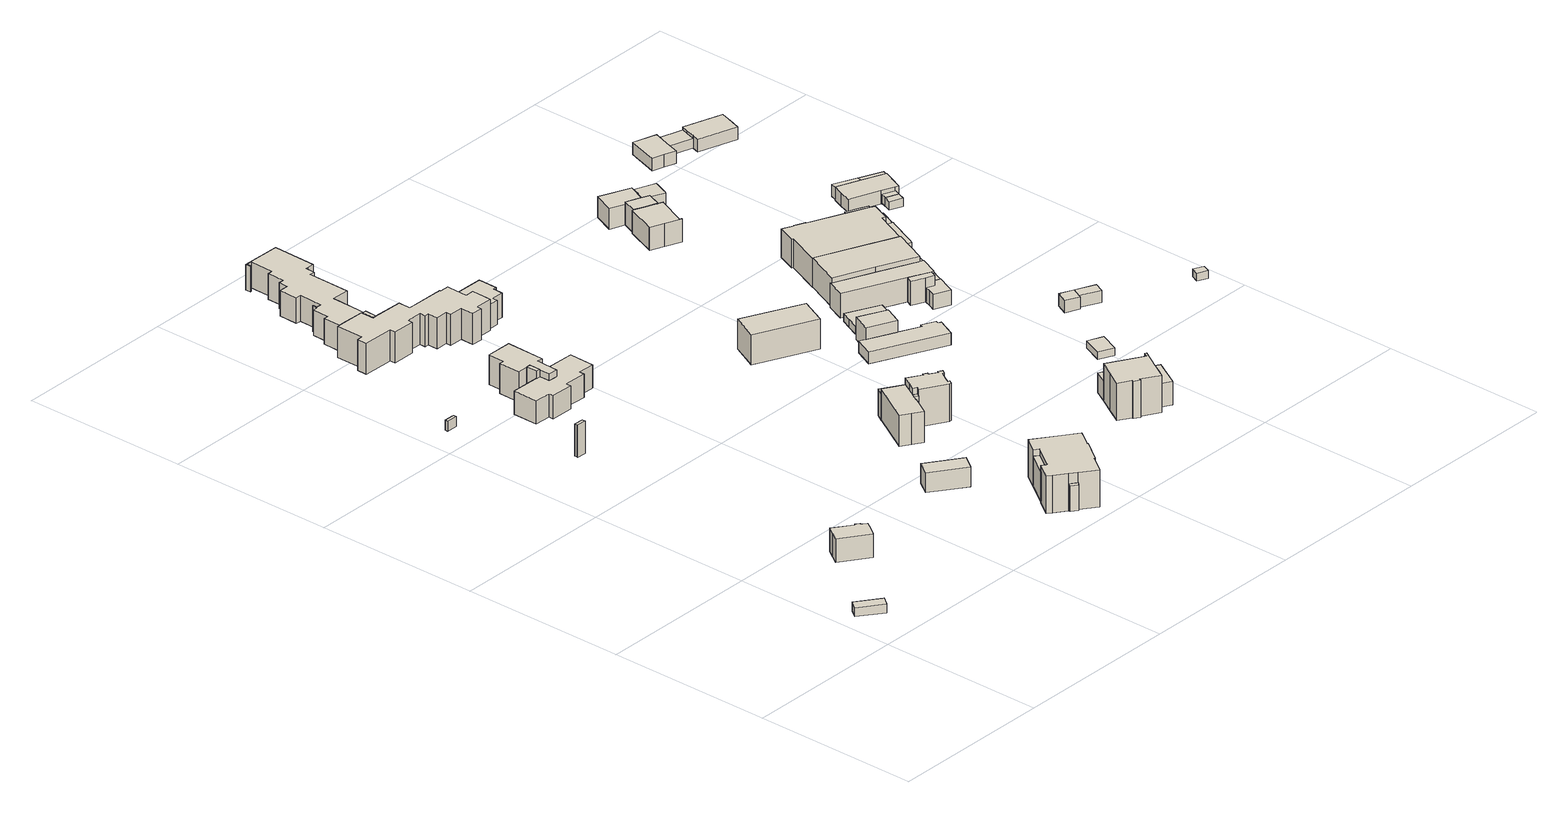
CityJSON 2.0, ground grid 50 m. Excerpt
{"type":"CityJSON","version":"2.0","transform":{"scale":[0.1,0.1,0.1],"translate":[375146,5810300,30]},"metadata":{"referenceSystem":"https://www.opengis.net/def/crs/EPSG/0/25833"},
"CityObjects":{
"building1":{"type":"Building","attributes":{"Gemeindeschluessel":"11000006","BezugspunktDach":"2200","function":"31001_3210","measuredHeight":2.71,"storeysAboveGround":1},"address":[{"country":"Germany","locality":"Berlin","thoroughfareNumber":"38A (1)","thoroughfareName":"Am Großen Wannsee"}],"geometry":[{"type":"Solid","lod":"1","boundaries":[[[[0,1,2,3]],[[4,5,6,7]],[[4,7,3,2]],[[5,4,2,1]],[[6,5,1,0]],[[7,6,0,3]]]]}]},
"building2":{"type":"Building","attributes":{"Gemeindeschluessel":"11000006","BezugspunktDach":"2200","function":"31001_3210","measuredHeight":8.67,"storeysAboveGround":1},"address":[{"country":"Germany","locality":"Berlin","thoroughfareNumber":"40 (1)","thoroughfareName":"Am Großen Wannsee"}],"geometry":[{"type":"Solid","lod":"1","boundaries":[[[[8,9,10,11,12,13,14,15,16,17]],[[18,19,20,21,22,23,24,25,26,27]],[[18,27,17,16]],[[19,18,16,15]],[[20,19,15,14]],[[21,20,14,13]],[[22,21,13,12]],[[23,22,12,11]],[[24,23,11,10]],[[25,24,10,9]],[[26,25,9,8]],[[27,26,8,17]]]]}]},
"building3":{"type":"Building","attributes":{"Gemeindeschluessel":"11000006","BezugspunktDach":"2200","function":"51009_1610","measuredHeight":3,"storeysAboveGround":0},"address":[{"country":"Germany","locality":"Berlin"}],"geometry":[{"type":"Solid","lod":"1","boundaries":[[[[28,29,30,31,32]],[[33,34,35,36,37]],[[33,37,32,31]],[[34,33,31,30]],[[35,34,30,29]],[[36,35,29,28]],[[37,36,28,32]]]]}]},
"building4":{"type":"Building","attributes":{"Gemeindeschluessel":"11000006","BezugspunktDach":"2200","function":"51009_1610","measuredHeight":9.66,"storeysAboveGround":0},"address":[{"country":"Germany","locality":"Berlin"}],"geometry":[{"type":"Solid","lod":"1","boundaries":[[[[38,39,40,41,42]],[[43,44,45,46,47]],[[43,47,42,41]],[[44,43,41,40]],[[45,44,40,39]],[[46,45,39,38]],[[47,46,38,42]]]]}]},
"building5":{"type":"Building","attributes":{"Gemeindeschluessel":"11000006","BezugspunktDach":"2200","function":"51009_1610","measuredHeight":8.74,"storeysAboveGround":0},"address":[{"country":"Germany","locality":"Berlin"}],"geometry":[{"type":"Solid","lod":"1","boundaries":[[[[48,49,50,51]],[[52,53,54,55]],[[52,55,51,50]],[[53,52,50,49]],[[54,53,49,48]],[[55,54,48,51]]]]}]},
"building6":{"type":"Building","attributes":{"Gemeindeschluessel":"11000006","BezugspunktDach":"2200","function":"31001_1010","measuredHeight":7.05,"storeysAboveGround":1},"address":[{"country":"Germany","locality":"Berlin","thoroughfareNumber":"42","thoroughfareName":"Am Großen Wannsee"}],"geometry":[{"type":"Solid","lod":"1","boundaries":[[[[56,57,58,59]],[[60,61,62,63]],[[60,63,59,58]],[[61,60,58,57]],[[62,61,57,56]],[[63,62,56,59]]]]}]},
"building7":{"type":"Building","attributes":{"Gemeindeschluessel":"11000006","function":"31001_1010"},"address":[{"country":"Germany","locality":"Berlin","thoroughfareNumber":"43","thoroughfareName":"Am Großen Wannsee"}],"children":["building7-1","building7-2"]},
"building7-1":{"type":"BuildingPart","attributes":{"BezugspunktDach":"2200","measuredHeight":8.94,"storeysAboveGround":3},"parents":["building7"],"geometry":[{"type":"MultiSurface","lod":"1","boundaries":[[[64,65,66,67,68,69,70,71,72,73,74,75,76]],[[77,78,79,80,81,82,83,84,85,86,87,88,89]],[[77,89,76,75]],[[78,77,75,74]],[[79,78,74,73]],[[80,79,73,72]],[[81,80,72,71]],[[82,81,71,70]],[[83,82,70,69]],[[90,91,69,68]],[[84,83,92,93,90]],[[94,90,68,67]],[[85,84,93,95]],[[96,94,95,97,86,85,67,66]],[[87,86,66,65]],[[88,87,65,64]],[[89,88,64,76]],[[91,90,93,92]],[[95,93,90,94]],[[97,95,94,96]]]}]},
"building7-2":{"type":"BuildingPart","attributes":{"BezugspunktDach":"2200","measuredHeight":7.05,"storeysAboveGround":3},"parents":["building7"],"geometry":[{"type":"Solid","lod":"1","boundaries":[[[[98,99,100,101,102,103,104,105,91,90,94,96,106,107,108]],[[109,110,97,95,93,92,111,112,113,114,115,116,117,118,119]],[[109,119,108,107]],[[110,109,107,106]],[[97,110,106,96]],[[111,92,91,105]],[[112,111,105,104]],[[113,112,104,103]],[[114,113,103,102]],[[115,114,102,101]],[[116,115,101,100]],[[117,116,100,99]],[[118,117,99,98]],[[119,118,98,108]],[[95,97,96,94]],[[95,94,90,93]],[[92,93,90,91]]]]}]},
"building8":{"type":"Building","attributes":{"Gemeindeschluessel":"11000006","BezugspunktDach":"2200","function":"51009_1610","measuredHeight":7.63,"storeysAboveGround":0},"address":[{"country":"Germany","locality":"Berlin"}],"geometry":[{"type":"Solid","lod":"1","boundaries":[[[[120,121,122,123]],[[124,125,126,127]],[[124,127,123,122]],[[125,124,122,121]],[[126,125,121,120]],[[127,126,120,123]]]]}]},
"building9":{"type":"Building","attributes":{"Gemeindeschluessel":"11000006","BezugspunktDach":"2200","function":"51009_1610","measuredHeight":9,"storeysAboveGround":0},"address":[{"country":"Germany","locality":"Berlin"}],"geometry":[{"type":"Solid","lod":"1","boundaries":[[[[128,129,130,131]],[[132,133,134,135]],[[132,135,131,130]],[[133,132,130,129]],[[134,133,129,128]],[[135,134,128,131]]]]}]},
"building10":{"type":"Building","attributes":{"Gemeindeschluessel":"11000006","BezugspunktDach":"2200","function":"51009_1610","measuredHeight":9.87,"storeysAboveGround":0},"address":[{"country":"Germany","locality":"Berlin"}],"geometry":[{"type":"Solid","lod":"1","boundaries":[[[[136,137,138,139]],[[140,141,142,143]],[[140,143,139,138]],[[141,140,138,137]],[[142,141,137,136]],[[143,142,136,139]]]]}]},
"building11":{"type":"Building","attributes":{"name":"Museum Liebermann-Villa","Gemeindeschluessel":"11000006","BezugspunktDach":"2200","function":"31001_3034","measuredHeight":15.02,"storeysAboveGround":2},"address":[{"country":"Germany","locality":"Berlin","thoroughfareNumber":"3","thoroughfareName":"Colomierstraße"}],"geometry":[{"type":"Solid","lod":"1","boundaries":[[[[144,145,146,147,148,149,150,151,152,153,154,155,156,157,158,159]],[[160,161,162,163,164,165,166,167,168,169,170,171,172,173,174,175]],[[160,175,159,158]],[[161,160,158,157]],[[162,161,157,156]],[[163,162,156,155]],[[164,163,155,154]],[[165,164,154,153]],[[166,165,153,152]],[[167,166,152,151]],[[168,167,151,150]],[[169,168,150,149]],[[170,169,149,148]],[[171,170,148,147]],[[172,171,147,146]],[[173,172,146,145]],[[174,173,145,144]],[[175,174,144,159]]]]}]},
"building12":{"type":"Building","attributes":{"Gemeindeschluessel":"11000006","function":"31001_1010"},"address":[{"country":"Germany","locality":"Berlin","thoroughfareNumber":"45, 45A, 47A","thoroughfareName":"Am Großen Wannsee"}],"children":["building12-1","building12-2","building12-3"]},
"building12-1":{"type":"BuildingPart","attributes":{"BezugspunktDach":"2200","measuredHeight":9.31,"storeysAboveGround":3},"parents":["building12"],"geometry":[{"type":"MultiSurface","lod":"1","boundaries":[[[176,177,178,179,180,181,182,183,184,185,186,187,188,189,190,191,192,193,194,195,196,197,198,199,200,201,202,203,204,205,206,207,208]],[[209,210,211,212,213,214,215,216,217,218,219,220,221,222,223,224,225,226,227,228,229,230,231,232,233,234,235,236,237,238,239,240,241]],[[209,241,208,207]],[[210,209,207,206]],[[211,210,206,205]],[[212,211,205,204]],[[242,243,244,245,213,212,204,203]],[[246,242,245,247,214,213,203,202]],[[215,214,202,201]],[[216,215,201,200]],[[217,216,200,199]],[[218,217,199,198]],[[219,218,198,197]],[[220,219,197,196]],[[221,220,196,195]],[[222,221,195,194]],[[248,249,194,193]],[[250,248,223,193,192]],[[225,251,250,192,191]],[[226,225,191,190]],[[227,226,190,189]],[[228,227,189,188]],[[229,228,188,187]],[[230,229,187,186]],[[231,230,186,185]],[[232,231,185,184]],[[233,232,184,183]],[[234,233,183,182]],[[235,234,182,181]],[[236,235,181,180]],[[237,236,180,179]],[[238,237,179,178]],[[239,238,178,177]],[[240,239,177,176]],[[241,240,176,208]],[[245,244,243,242]],[[247,245,242,246]],[[252,223,222,249,248]],[[224,223,248,250]],[[224,250,251,225]]]}]},
"building12-2":{"type":"BuildingPart","attributes":{"BezugspunktDach":"2200","measuredHeight":7.33,"storeysAboveGround":3},"parents":["building12"],"geometry":[{"type":"MultiSurface","lod":"1","boundaries":[[[250,251,253,254,255,256,257,258,249,248]],[[259,260,261,262,263,264,265,266,267,268]],[[259,268,248,223,222]],[[260,259,249,258]],[[261,260,258,257]],[[262,261,257,256]],[[263,262,256,255]],[[264,263,255,254]],[[265,264,254,253]],[[266,265,253,251]],[[267,266,225,224,250]],[[268,267,224,223]],[[222,223,248,249]],[[251,250,224,225]],[[223,224,250,248]]]}]},
"building12-3":{"type":"BuildingPart","attributes":{"BezugspunktDach":"2200","measuredHeight":7.71,"storeysAboveGround":3},"parents":["building12"],"geometry":[{"type":"Solid","lod":"1","boundaries":[[[[242,246,269,270,271,272,273,274,275,276,277,278,279,280,281,282,283,284,285,286,287,288,289,290,291,292,293,294,295,296,297,298,299,243]],[[300,301,302,303,304,305,306,307,308,309,310,311,312,313,314,315,316,317,318,319,320,321,322,323,324,325,326,327,328,329,330,247,245,244]],[[300,244,243,299]],[[301,300,299,298]],[[302,301,298,297]],[[303,302,297,296]],[[304,303,296,295]],[[305,304,295,294]],[[306,305,294,293]],[[307,306,293,292]],[[308,307,292,291]],[[309,308,291,290]],[[310,309,290,289]],[[311,310,289,288]],[[312,311,288,287]],[[313,312,287,286]],[[314,313,286,285]],[[315,314,285,284]],[[316,315,284,283]],[[317,316,283,282]],[[318,317,282,281]],[[319,318,281,280]],[[320,319,280,279]],[[321,320,279,278]],[[322,321,278,277]],[[323,322,277,276]],[[324,323,276,275]],[[325,324,275,274]],[[326,325,274,273]],[[327,326,273,272]],[[328,327,272,271]],[[329,328,271,270]],[[330,329,270,269]],[[247,330,269,246]],[[245,247,246,242]],[[244,245,242,243]]]]}]},
"building13":{"type":"Building","attributes":{"Gemeindeschluessel":"11000006","BezugspunktDach":"2200","function":"51009_1610","measuredHeight":8.44,"storeysAboveGround":0},"address":[{"country":"Germany","locality":"Berlin"}],"geometry":[{"type":"Solid","lod":"1","boundaries":[[[[331,332,333,334]],[[335,336,337,338]],[[335,338,334,333]],[[336,335,333,332]],[[337,336,332,331]],[[338,337,331,334]]]]}]},
"building14":{"type":"Building","attributes":{"Gemeindeschluessel":"11000006","function":"31001_3210"},"address":[{"country":"Germany","locality":"Berlin","thoroughfareNumber":"1","thoroughfareName":"Colomierstraße"}],"children":["building14-1","building14-2","building14-3"]},
"building14-1":{"type":"BuildingPart","attributes":{"BezugspunktDach":"2200","measuredHeight":10.75,"storeysAboveGround":2},"parents":["building14"],"geometry":[{"type":"MultiSurface","lod":"1","boundaries":[[[339,340,341,342,343,344,345,346,347,348,349]],[[350,351,352,353,354,355,356,357,358,359,360]],[[350,360,349,348]],[[351,350,348,347]],[[361,362,347,346]],[[363,361,352,346,345]],[[353,364,365,364,354]],[[355,354,344,343]],[[356,355,343,342]],[[357,356,342,341]],[[358,357,341,340]],[[359,358,340,339]],[[360,359,339,349]],[[352,351,362,361]],[[353,352,361,363]],[[354,364,365,344]],[[345,365,364,353]]]}]},
"building14-2":{"type":"BuildingPart","attributes":{"BezugspunktDach":"2200","measuredHeight":13.09,"storeysAboveGround":2},"parents":["building14"],"geometry":[{"type":"MultiSurface","lod":"1","boundaries":[[[366,367,368,369,370,371,372,373,374,375,376,377,378,379,380,381,382,383,384,385]],[[364,353,386,387,388,389,390,391,392,393,394,395,396,397,398,399,400,401,402,354]],[[365,344,354,385,384]],[[345,365,364,384,383]],[[403,363,353,383,382]],[[387,386,382,381]],[[388,387,381,380]],[[389,388,380,379]],[[390,389,379,378]],[[391,390,378,377]],[[392,391,377,376]],[[393,392,376,375]],[[394,393,375,374]],[[395,394,374,373]],[[396,395,373,372]],[[397,396,372,371]],[[398,397,371,370]],[[399,398,370,369]],[[400,399,369,368]],[[401,400,368,367]],[[402,401,367,366]],[[354,402,366,385]],[[364,354,344,365]],[[353,364,365,345]],[[404,386,353,363,403]]]}]},
"building14-3":{"type":"BuildingPart","attributes":{"BezugspunktDach":"2200","measuredHeight":10.18,"storeysAboveGround":2},"parents":["building14"],"geometry":[{"type":"MultiSurface","lod":"1","boundaries":[[[403,405,406,362]],[[407,408,409,410]],[[407,410,362,406]],[[408,407,406,405]],[[409,408,405,403]],[[410,409,386,353,352,351,362]],[[362,351,352,361]],[[361,352,353,363]],[[403,363,353,386]]]}]},
"building15":{"type":"Building","attributes":{"Gemeindeschluessel":"11000006","BezugspunktDach":"2200","function":"31001_3210","measuredHeight":11.11,"storeysAboveGround":2},"address":[{"country":"Germany","locality":"Berlin","thoroughfareNumber":"46 (1)","thoroughfareName":"Am Großen Wannsee"}],"geometry":[{"type":"Solid","lod":"1","boundaries":[[[[411,412,413,414]],[[415,416,417,418]],[[415,418,414,413]],[[416,415,413,412]],[[417,416,412,411]],[[418,417,411,414]]]]}]},
"building16":{"type":"Building","attributes":{"Gemeindeschluessel":"11000006","function":"31001_1010"},"address":[{"country":"Germany","locality":"Berlin","thoroughfareNumber":"2","thoroughfareName":"Colomierstraße"}],"children":["building16-1","building16-2","building16-3"]},
"building16-1":{"type":"BuildingPart","attributes":{"BezugspunktDach":"2200","measuredHeight":15.67,"storeysAboveGround":2},"parents":["building16"],"geometry":[{"type":"MultiSurface","lod":"1","boundaries":[[[419,420,421,422,423,424,425,426,427,428,429,430,431,432]],[[433,434,435,436,437,438,439,440,441,442,443,444,445,446]],[[433,446,432,431]],[[434,433,431,430]],[[435,447,448,449,430,429]],[[436,435,429,428]],[[437,436,428,427]],[[438,437,427,426]],[[450,451,426,425]],[[452,450,439,425,424]],[[441,440,424,423]],[[442,441,423,422]],[[443,442,422,421]],[[444,443,421,420]],[[445,444,420,419]],[[446,445,419,432]],[[453,454,448,447,435]],[[454,434,449,448]],[[439,438,451,450]],[[440,439,450,452]]]}]},
"building16-2":{"type":"BuildingPart","attributes":{"BezugspunktDach":"2200","measuredHeight":7.28,"storeysAboveGround":2},"parents":["building16"],"geometry":[{"type":"MultiSurface","lod":"1","boundaries":[[[448,447,455,456,457,449]],[[458,459,460,435,454,434]],[[458,434,449,457]],[[459,458,457,456]],[[460,459,456,455]],[[435,460,455,447]],[[454,435,461,447,448]],[[454,448,449,434]]]}]},
"building16-3":{"type":"BuildingPart","attributes":{"BezugspunktDach":"2200","measuredHeight":7.96,"storeysAboveGround":2},"parents":["building16"],"geometry":[{"type":"MultiSurface","lod":"1","boundaries":[[[462,463,451,452]],[[438,464,465,440]],[[464,438,451,463]],[[465,464,463,462]],[[440,465,462,452]],[[438,439,450,451]],[[452,450,439,440]]]}]},
"building17":{"type":"Building","attributes":{"Gemeindeschluessel":"11000006","function":"31001_3210"},"address":[{"country":"Germany","locality":"Berlin","thoroughfareNumber":"44","thoroughfareName":"Am Großen Wannsee"}],"children":["building17-1","building17-2"]},
"building17-1":{"type":"BuildingPart","attributes":{"BezugspunktDach":"2200","measuredHeight":7.81,"storeysAboveGround":2},"parents":["building17"],"geometry":[{"type":"MultiSurface","lod":"1","boundaries":[[[466,467,468,469]],[[470,471,472,473]],[[470,473,469,468]],[[471,470,468,467]],[[472,471,467,466]],[[473,474,475,466,469]],[[472,476,475,474,473]]]}]},
"building17-2":{"type":"BuildingPart","attributes":{"BezugspunktDach":"2200","measuredHeight":3.58,"storeysAboveGround":2},"parents":["building17"],"geometry":[{"type":"MultiSurface","lod":"1","boundaries":[[[477,478,479,480,481,482,475,474,483,484]],[[485,486,487,488,489,490,491,492,493,494]],[[485,494,484,483]],[[486,485,483,474]],[[487,486,473,472]],[[488,487,475,482]],[[489,488,482,481]],[[490,489,481,480]],[[491,490,480,479]],[[492,491,479,478]],[[493,492,478,477]],[[494,493,477,484]],[[472,473,474,475]]]}]},
"building18":{"type":"Building","attributes":{"Gemeindeschluessel":"11000006","BezugspunktDach":"2200","function":"31001_3210","measuredHeight":3.23,"storeysAboveGround":1},"address":[{"country":"Germany","locality":"Berlin","thoroughfareNumber":"46 (2)","thoroughfareName":"Am Großen Wannsee"}],"geometry":[{"type":"Solid","lod":"1","boundaries":[[[[495,496,497,498,499]],[[500,501,502,503,504]],[[500,504,499,498]],[[501,500,498,497]],[[502,501,497,496]],[[503,502,496,495]],[[504,503,495,499]]]]}]},
"building19":{"type":"Building","attributes":{"Gemeindeschluessel":"11000006","BezugspunktDach":"2200","function":"51009_1610","measuredHeight":2.18,"storeysAboveGround":0},"address":[{"country":"Germany","locality":"Berlin"}],"geometry":[{"type":"Solid","lod":"1","boundaries":[[[[505,506,507,508]],[[509,510,511,512]],[[509,512,508,507]],[[510,509,507,506]],[[511,510,506,505]],[[512,511,505,508]]]]}]},
"building20":{"type":"Building","attributes":{"Gemeindeschluessel":"11000006","function":"31001_3210"},"address":[{"country":"Germany","locality":"Berlin","thoroughfareNumber":"46","thoroughfareName":"Am Großen Wannsee"}],"children":["building20-1","building20-2","building20-3"]},
"building20-1":{"type":"BuildingPart","attributes":{"BezugspunktDach":"2200","measuredHeight":10.03,"storeysAboveGround":2},"parents":["building20"],"geometry":[{"type":"MultiSurface","lod":"1","boundaries":[[[513,514,515,516,517,518,519]],[[520,521,522,523,524,525,526]],[[520,526,519,518]],[[521,520,518,517]],[[522,521,517,516]],[[523,522,516,515]],[[524,523,515,514]],[[527,528,514,513]],[[529,527,525,513,519]],[[525,524,528,527]],[[530,526,531,525,527,529]]]}]},
"building20-2":{"type":"BuildingPart","attributes":{"BezugspunktDach":"2200","measuredHeight":7.28,"storeysAboveGround":2},"parents":["building20"],"geometry":[{"type":"MultiSurface","lod":"1","boundaries":[[[532,533,534,535,536,537,538,529,539,540]],[[541,526,542,543,544,545,546,547,548,549]],[[541,549,540,539]],[[526,541,539,529]],[[542,550,524,528,538]],[[543,542,538,537]],[[544,543,537,536]],[[546,545,535,534]],[[547,546,534,533]],[[548,547,533,532]],[[549,548,532,540]],[[525,527,528,524,550]],[[526,551,529,527,525,552]],[[545,544,536,535]]]}]},
"building20-3":{"type":"BuildingPart","attributes":{"BezugspunktDach":"2200","measuredHeight":7.31,"storeysAboveGround":2},"parents":["building20"],"geometry":[{"type":"Solid","lod":"1","boundaries":[[[[553,554,536,535,534,555]],[[546,545,544,556,557,558]],[[546,558,555,534]],[[545,546,534,535]],[[556,544,536,554]],[[557,556,554,553]],[[558,557,553,555]],[[544,545,535,536]]]]}]},
"building21":{"type":"Building","attributes":{"Gemeindeschluessel":"11000006","function":"31001_1010"},"address":[{"country":"Germany","locality":"Berlin","thoroughfareNumber":"48","thoroughfareName":"Am Großen Wannsee"}],"children":["building21-1","building21-2","building21-3","building21-4"]},
"building21-1":{"type":"BuildingPart","attributes":{"BezugspunktDach":"2200","measuredHeight":7.33,"storeysAboveGround":1},"parents":["building21"],"geometry":[{"type":"MultiSurface","lod":"1","boundaries":[[[559,560,561,562,563,564,565,566,567,568,569,570,571]],[[572,573,574,575,576,577,578,579,580,581,582,583,584]],[[572,584,571,570]],[[573,572,570,569]],[[574,573,569,568]],[[575,574,568,567]],[[578,577,565,564]],[[579,578,564,563]],[[580,579,563,562]],[[581,580,562,561]],[[582,581,561,560]],[[583,582,560,559]],[[584,583,559,571]],[[576,585,586,566]],[[575,567,586,585]],[[587,577,576,566,565]]]}]},
"building21-2":{"type":"BuildingPart","attributes":{"BezugspunktDach":"2200","measuredHeight":7.38,"storeysAboveGround":1},"parents":["building21"],"geometry":[{"type":"MultiSurface","lod":"1","boundaries":[[[588,589,590,591,592,593]],[[594,595,596,577,585,575]],[[594,575,593,592]],[[597,598,594,592,591]],[[599,600,601,602,597,591,590]],[[577,596,590,589]],[[586,566,565,577,589,588]],[[567,586,588,593]],[[595,594,598,597]],[[595,597,602,603]],[[596,603,601,600,599]],[[585,576,566,586]],[[576,577,565,566]],[[575,585,586,567]]]}]},
"building21-3":{"type":"BuildingPart","attributes":{"BezugspunktDach":"2200","measuredHeight":6.26,"storeysAboveGround":1},"parents":["building21"],"geometry":[{"type":"MultiSurface","lod":"1","boundaries":[[[598,602,604,605,606,607]],[[608,609,610,603,594,611]],[[608,611,607,606]],[[609,608,606,605]],[[610,609,605,604]],[[611,594,598,607]],[[610,604,602,603]],[[612,594,613,595,597,598]],[[603,602,597,595]]]}]},
"building21-4":{"type":"BuildingPart","attributes":{"BezugspunktDach":"2200","measuredHeight":7.22,"storeysAboveGround":1},"parents":["building21"],"geometry":[{"type":"MultiSurface","lod":"1","boundaries":[[[599,614,615,616,617,618,600]],[[610,619,620,621,622,596,603]],[[604,602,603,600,618]],[[619,610,618,617]],[[620,619,617,616]],[[621,620,616,615]],[[622,621,615,614]],[[596,622,614,599]],[[610,603,602,604]],[[602,603,596,599,600]]]}]},
"building22":{"type":"Building","attributes":{"Gemeindeschluessel":"11000006","function":"51009_1610"},"address":[{"country":"Germany","locality":"Berlin"}],"children":["building22-1","building22-2","building22-3"]},
"building22-1":{"type":"BuildingPart","attributes":{"BezugspunktDach":"2200","measuredHeight":6.78,"storeysAboveGround":0},"parents":["building22"],"geometry":[{"type":"MultiSurface","lod":"1","boundaries":[[[623,624,625,626,627,628,629,630,631]],[[632,557,556,544,543,633,634,635,636]],[[632,636,631,630]],[[557,632,630,629]],[[556,557,629,628]],[[544,556,628,627]],[[543,544,627,626]],[[633,637,638,626,625]],[[634,633,625,624]],[[635,634,624,623]],[[636,635,623,631]],[[543,638,637,633]]]}]},
"building22-2":{"type":"BuildingPart","attributes":{"BezugspunktDach":"2200","measuredHeight":4.22,"storeysAboveGround":0},"parents":["building22"],"geometry":[{"type":"MultiSurface","lod":"1","boundaries":[[[637,639,640,638]],[[542,641,633,543]],[[542,543,638,640]],[[633,641,639,637]],[[542,640,639,641]],[[642,543,633,637,638]]]}]},
"building22-3":{"type":"BuildingPart","attributes":{"BezugspunktDach":"2200","measuredHeight":4.22,"storeysAboveGround":0},"parents":["building22"],"geometry":[{"type":"Solid","lod":"1","boundaries":[[[[640,639,643,644,645]],[[523,646,641,542,524]],[[523,524,645,644]],[[646,523,644,643]],[[641,646,643,639]],[[524,542,640,645]],[[542,641,639,640]]]]}]},
"building23":{"type":"Building","attributes":{"Gemeindeschluessel":"11000006","function":"31001_3210"},"address":[{"country":"Germany","locality":"Berlin","thoroughfareNumber":"46A","thoroughfareName":"Am Großen Wannsee"}],"children":["building23-1","building23-2"]},
"building23-1":{"type":"BuildingPart","attributes":{"BezugspunktDach":"2200","measuredHeight":9.77,"storeysAboveGround":2},"parents":["building23"],"geometry":[{"type":"MultiSurface","lod":"1","boundaries":[[[647,648,649,650,651,652,653,654,655,656,657,658,659,660,661,662,663,664,665,666]],[[667,668,669,670,671,672,673,674,675,676,677,678,679,680,681,682,683,684,685,686]],[[667,686,666,665]],[[668,667,665,664]],[[669,668,664,663]],[[670,669,663,662]],[[671,670,662,661]],[[672,671,661,660]],[[673,672,660,659]],[[674,673,659,658]],[[675,674,658,657]],[[676,675,657,656]],[[677,676,656,655]],[[687,688,677,655,654]],[[679,689,687,678,654,653]],[[680,679,653,652]],[[681,680,652,651]],[[682,681,651,650]],[[683,682,650,649]],[[684,683,649,648]],[[685,684,648,647]],[[686,685,647,666]],[[678,677,688,687]],[[678,687,689,679]]]}]},
"building23-2":{"type":"BuildingPart","attributes":{"BezugspunktDach":"2200","measuredHeight":7.54,"storeysAboveGround":2},"parents":["building23"],"geometry":[{"type":"MultiSurface","lod":"1","boundaries":[[[689,690,691,692,688]],[[693,694,695,679,677]],[[693,677,688,692]],[[694,693,692,691]],[[695,694,691,690]],[[679,695,690,689]],[[677,678,687,688]],[[679,689,687,678]]]}]},
"building24":{"type":"Building","attributes":{"Gemeindeschluessel":"11000006","BezugspunktDach":"2200","function":"31001_1000","measuredHeight":3.63,"storeysAboveGround":1},"address":[{"country":"Germany","locality":"Berlin","thoroughfareNumber":"2 (1)","thoroughfareName":"Colomierstraße"}],"geometry":[{"type":"Solid","lod":"1","boundaries":[[[[696,697,698,699,700]],[[701,702,703,704,705]],[[701,705,700,699]],[[702,701,699,698]],[[703,702,698,697]],[[704,703,697,696]],[[705,704,696,700]]]]}]},
"building25":{"type":"Building","attributes":{"Gemeindeschluessel":"11000006","BezugspunktDach":"2200","function":"31001_1000","measuredHeight":3.69,"storeysAboveGround":1},"address":[{"country":"Germany","locality":"Berlin","thoroughfareNumber":"2 (2)","thoroughfareName":"Colomierstraße"}],"geometry":[{"type":"Solid","lod":"1","boundaries":[[[[706,707,698,697]],[[702,708,709,703]],[[702,703,697,698]],[[708,702,698,707]],[[709,708,707,706]],[[703,709,706,697]]]]}]},
"building26":{"type":"Building","attributes":{"Gemeindeschluessel":"11000006","function":"51009_1610"},"address":[{"country":"Germany","locality":"Berlin"}],"children":["building26-1","building26-2","building26-3"]},
"building26-1":{"type":"BuildingPart","attributes":{"BezugspunktDach":"2200","measuredHeight":6.62,"storeysAboveGround":0},"parents":["building26"],"geometry":[{"type":"Solid","lod":"1","boundaries":[[[[710,711,712,713,714,715,716,717,718]],[[719,720,682,681,721,722,723,724,683]],[[719,683,718,717]],[[720,719,717,716]],[[682,720,716,715]],[[681,682,715,714]],[[721,681,714,713],[721,725,726,681]],[[722,721,713,712]],[[723,722,712,711]],[[724,723,711,710]],[[683,724,710,718]],[[725,721,681,726]]]]}]},
"building26-2":{"type":"BuildingPart","attributes":{"BezugspunktDach":"2200","measuredHeight":5.87,"storeysAboveGround":0},"parents":["building26"],"geometry":[{"type":"MultiSurface","lod":"1","boundaries":[[[725,727,728,726]],[[680,729,721,681]],[[680,681,726,728]],[[730,731,728,727]],[[721,729,727,725]],[[729,680,731,730]],[[681,721,725,726]]]}]},
"building26-3":{"type":"BuildingPart","attributes":{"BezugspunktDach":"2200","measuredHeight":4.16,"storeysAboveGround":0},"parents":["building26"],"geometry":[{"type":"MultiSurface","lod":"1","boundaries":[[[732,733,731,730,734,735,736]],[[737,738,729,680,679,695,694]],[[737,694,736,735]],[[738,737,735,734]],[[729,738,734,730]],[[679,680,731,733]],[[695,679,733,732]],[[694,695,732,736]],[[729,730,731,680,739]]]}]},
"building27":{"type":"Building","attributes":{"Gemeindeschluessel":"11000006","BezugspunktDach":"2200","function":"31001_3210","measuredHeight":4.52,"storeysAboveGround":1},"address":[{"country":"Germany","locality":"Berlin","thoroughfareNumber":"50 (5)","thoroughfareName":"Am Großen Wannsee"}],"geometry":[{"type":"Solid","lod":"1","boundaries":[[[[740,741,742,743,744,745,746]],[[747,748,749,750,751,752,753]],[[747,753,746,745]],[[748,747,745,744]],[[749,748,744,743]],[[750,749,743,742]],[[751,750,742,741]],[[752,751,741,740]],[[753,752,740,746]]]]}]},
"building28":{"type":"Building","attributes":{"Gemeindeschluessel":"11000006","BezugspunktDach":"2200","function":"31001_1000","measuredHeight":2.29,"storeysAboveGround":1},"address":[{"country":"Germany","locality":"Berlin","thoroughfareNumber":"2 (3)","thoroughfareName":"Colomierstraße"}],"geometry":[{"type":"Solid","lod":"1","boundaries":[[[[754,755,756,757]],[[758,759,760,761]],[[758,761,757,756]],[[759,758,756,755]],[[760,759,755,754]],[[761,760,754,757]]]]}]},
"building29":{"type":"Building","attributes":{"Gemeindeschluessel":"11000006","BezugspunktDach":"2200","function":"31001_1000","measuredHeight":2.54,"storeysAboveGround":1},"address":[{"country":"Germany","locality":"Berlin","thoroughfareNumber":"46A (2)","thoroughfareName":"Am Großen Wannsee"}],"geometry":[{"type":"Solid","lod":"1","boundaries":[[[[762,763,764,765]],[[766,767,768,769]],[[766,769,765,764]],[[767,766,764,763]],[[768,767,763,762]],[[769,768,762,765]]]]}]},
"building30":{"type":"Building","attributes":{"Gemeindeschluessel":"11000006","BezugspunktDach":"2200","function":"51009_1610","measuredHeight":3.64,"storeysAboveGround":0},"address":[{"country":"Germany","locality":"Berlin"}],"geometry":[{"type":"Solid","lod":"1","boundaries":[[[[770,771,772,773]],[[774,775,776,777]],[[774,777,773,772]],[[775,774,772,771]],[[776,775,771,770]],[[777,776,770,773]]]]}]},
"building31":{"type":"Building","attributes":{"Gemeindeschluessel":"11000006","function":"31001_1000"},"address":[{"country":"Germany","locality":"Berlin","thoroughfareNumber":"48 (1)","thoroughfareName":"Am Großen Wannsee"}],"children":["building31-1","building31-2"]},
"building31-1":{"type":"BuildingPart","attributes":{"BezugspunktDach":"2200","measuredHeight":4.35,"storeysAboveGround":1},"parents":["building31"],"geometry":[{"type":"MultiSurface","lod":"1","boundaries":[[[778,779,780,781,782,783,784,785,786,787,788,789]],[[790,791,792,793,794,795,796,797,798,799,800,801]],[[790,801,789,788]],[[791,790,788,787]],[[792,791,787,786]],[[793,802,803,786,785]],[[794,793,785,784]],[[795,794,784,783]],[[796,795,783,782]],[[797,796,782,781]],[[798,797,781,780]],[[799,798,780,779]],[[800,799,779,778]],[[801,800,778,789]],[[792,803,802,793]]]}]},
"building31-2":{"type":"BuildingPart","attributes":{"BezugspunktDach":"2200","measuredHeight":3.68,"storeysAboveGround":1},"parents":["building31"],"geometry":[{"type":"MultiSurface","lod":"1","boundaries":[[[802,804,805,803]],[[806,807,793,792]],[[806,792,803,805]],[[807,806,805,804]],[[793,807,804,802]],[[792,793,808,802,803]]]}]},
"building32":{"type":"Building","attributes":{"Gemeindeschluessel":"11000006","BezugspunktDach":"2200","function":"31001_3210","measuredHeight":2.62,"storeysAboveGround":1},"address":[{"country":"Germany","locality":"Berlin","thoroughfareNumber":"46A (1)","thoroughfareName":"Am Großen Wannsee"}],"geometry":[{"type":"Solid","lod":"1","boundaries":[[[[763,809,810,764]],[[811,812,813,814]],[[811,814,764,810]],[[812,811,810,809]],[[813,812,809,763]],[[814,813,763,764]]]]}]},
"building33":{"type":"Building","attributes":{"Gemeindeschluessel":"11000006","BezugspunktDach":"2200","function":"51009_1610","measuredHeight":2.75,"storeysAboveGround":0},"address":[{"country":"Germany","locality":"Berlin"}],"geometry":[{"type":"Solid","lod":"1","boundaries":[[[[815,816,817,818]],[[819,820,821,822]],[[819,822,818,817]],[[820,819,817,816]],[[821,820,816,815]],[[822,821,815,818]]]]}]},
"building34":{"type":"Building","attributes":{"Gemeindeschluessel":"11000006","BezugspunktDach":"2200","function":"31001_3210","measuredHeight":4.35,"storeysAboveGround":1},"address":[{"country":"Germany","locality":"Berlin","thoroughfareNumber":"50 (3)","thoroughfareName":"Am Großen Wannsee"}],"geometry":[{"type":"Solid","lod":"1","boundaries":[[[[823,824,825,826,827,828,829,830,831]],[[832,833,834,835,836,837,838,839,840]],[[832,840,831,830]],[[833,832,830,829]],[[834,833,829,828]],[[835,834,828,827]],[[836,835,827,826]],[[837,836,826,825]],[[838,837,825,824]],[[839,838,824,823]],[[840,839,823,831]]]]}]}
},
"vertices":[
[73,66,72],[91,90,72],[22,140,72],[4,116,72],[22,140,45],[91,90,45],[73,66,45],[4,116,45],
[253,267,125],[270,290,125],[286,314,125],[271,325,125],[273,329,125],[260,337,125],[258,334,125],[203,373,125],[187,349,125],[170,325,125],[187,349,54],[203,373,54],[258,334,54],[260,337,54],[273,329,54],[271,325,54],[286,314,54],[270,290,54],[253,267,54],[170,325,54],
[62,1530,81],[62,1539,81],[56,1539,81],[29,1539,81],[28,1530,81],[29,1539,51],[56,1539,51],[62,1539,51],[62,1530,51],[28,1530,51],
[179,1189,145],[179,1200,145],[151,1200,145],[151,1193,145],[151,1190,145],[151,1193,48],[151,1200,48],[179,1200,48],[179,1189,48],[151,1190,48],
[311,1468,130],[323,1468,130],[323,1502,130],[310,1502,130],[323,1502,42],[323,1468,42],[311,1468,42],[310,1502,42],
[708,325,102],[737,366,102],[637,435,102],[609,394,102],[637,435,43],[737,366,43],[708,325,43],[609,394,43],
[310,1502,128],[323,1502,128],[323,1468,128],[323,1436,128],[352,1435,128],[354,1482,128],[355,1502,128],[371,1501,128],[373,1618,128],[297,1619,128],[296,1569,128],[281,1569,128],[279,1503,128],[281,1569,38],[296,1569,38],[297,1619,38],[373,1618,38],[371,1501,38],[355,1502,38],[354,1482,38],[352,1435,38],[323,1436,38],[323,1468,38],[323,1502,38],[310,1502,38],[279,1503,38],[352,1435,109],[354,1482,109],[354,1482,39],[352,1435,39],[323,1436,109],[323,1436,39],[323,1468,109],[323,1468,39],
[271,1392,109],[271,1377,109],[339,1376,109],[339,1391,109],[407,1389,109],[407,1404,109],[457,1403,109],[459,1480,109],[311,1468,109],[223,1470,109],[222,1393,109],[223,1470,39],[311,1468,39],[459,1480,39],[457,1403,39],[407,1404,39],[407,1389,39],[339,1391,39],[339,1376,39],[271,1377,39],[271,1392,39],[222,1393,39],
[799,33,119],[807,43,119],[787,57,119],[780,47,119],[787,57,43],[807,43,43],[799,33,43],[780,47,43],
[236,1954,144],[237,1990,144],[225,1990,144],[225,1954,144],[225,1990,54],[237,1990,54],[236,1954,54],[225,1954,54],
[785,129,131],[833,196,131],[819,206,131],[771,139,131],[819,206,40],[833,196,40],[785,129,40],[771,139,40],
[752,82,150],[787,57,150],[807,43,150],[854,9,150],[888,57,150],[890,55,150],[936,119,150],[934,121,150],[967,168,150],[916,204,150],[850,251,150],[819,206,150],[833,196,150],[785,129,150],[771,139,150],[738,93,150],[771,139,38],[785,129,38],[833,196,38],[819,206,38],[850,251,38],[916,204,38],[967,168,38],[934,121,38],[936,119,38],[890,55,38],[888,57,38],[854,9,38],[807,43,38],[787,57,38],[752,82,38],[738,93,38],
[206,1880,143],[206,1863,143],[274,1862,143],[275,1877,143],[321,1876,143],[321,1858,143],[333,1858,143],[333,1828,143],[369,1828,143],[369,1812,143],[411,1812,143],[410,1772,143],[443,1771,143],[444,1786,143],[495,1785,143],[495,1800,143],[497,1847,143],[470,1846,143],[471,1903,143],[471,1911,143],[443,1911,143],[443,1914,143],[326,1916,143],[326,1952,143],[236,1954,143],[225,1954,143],[225,1990,143],[225,1994,143],[150,1995,143],[131,1995,143],[130,1912,143],[115,1912,143],[114,1882,143],[115,1912,50],[130,1912,50],[131,1995,50],[150,1995,50],[225,1994,50],[225,1990,50],[225,1954,50],[236,1954,50],[326,1952,50],[326,1916,50],[443,1914,50],[443,1911,50],[471,1911,50],[471,1903,50],[470,1846,50],[497,1847,50],[495,1800,50],[495,1785,50],[444,1786,50],[443,1771,50],[410,1772,50],[411,1812,50],[369,1812,50],[369,1828,50],[333,1828,50],[333,1858,50],[321,1858,50],[321,1876,50],[275,1877,50],[274,1862,50],[206,1863,50],[206,1880,50],[114,1882,50],[225,1994,134],[150,1995,134],[150,1995,57],[225,1994,57],[225,1990,134],[225,1990,57],[470,1846,116],[471,1903,116],[497,1847,116],[495,1800,116],[470,1846,96],
[538,1799,116],[538,1814,116],[574,1813,116],[575,1843,116],[585,1843,116],[586,1901,116],[471,1903,43],[586,1901,43],[585,1843,43],[575,1843,43],[574,1813,43],[538,1814,43],[538,1799,43],[495,1800,43],[497,1847,43],[470,1846,43],
[237,1990,134],[242,1990,134],[244,2106,134],[297,2105,134],[299,2233,134],[314,2232,134],[315,2261,134],[323,2260,134],[342,2260,134],[345,2391,134],[229,2393,134],[229,2377,134],[232,2377,134],[232,2390,134],[247,2390,134],[245,2318,134],[231,2318,134],[230,2266,134],[215,2266,134],[214,2238,134],[186,2238,134],[185,2182,134],[200,2181,134],[198,2110,134],[184,2111,134],[184,2122,134],[182,2123,134],[181,2108,134],[167,2108,134],[166,2058,134],[151,2058,134],[151,2058,57],[166,2058,57],[167,2108,57],[181,2108,57],[182,2123,57],[184,2122,57],[184,2111,57],[198,2110,57],[200,2181,57],[185,2182,57],[186,2238,57],[214,2238,57],[215,2266,57],[230,2266,57],[231,2318,57],[245,2318,57],[247,2390,57],[232,2390,57],[232,2377,57],[229,2377,57],[229,2393,57],[345,2391,57],[342,2260,57],[323,2260,57],[315,2261,57],[314,2232,57],[299,2233,57],[297,2105,57],[244,2106,57],[242,1990,57],[237,1990,57],
[866,639,126],[871,648,126],[861,655,126],[855,646,126],[861,655,42],[871,648,42],[866,639,42],[855,646,42],
[787,594,125],[817,577,125],[849,633,125],[848,633,125],[855,646,125],[861,655,125],[888,704,125],[860,720,125],[832,737,125],[831,737,125],[758,612,125],[831,737,32],[832,737,32],[860,720,32],[888,704,32],[861,655,32],[855,646,32],[848,633,32],[849,633,32],[817,577,32],[787,594,32],[758,612,32],[860,720,109],[832,737,109],[888,704,109],[872,675,32],[872,675,125],
[871,648,145],[866,639,145],[940,596,145],[946,597,145],[952,606,145],[946,609,145],[955,625,145],[969,647,145],[974,644,145],[980,655,145],[969,662,145],[967,657,145],[942,672,145],[945,676,145],[934,683,145],[932,678,145],[917,687,145],[888,704,145],[872,675,145],[861,655,145],[917,687,32],[932,678,32],[934,683,32],[945,676,32],[942,672,32],[967,657,32],[969,662,32],[980,655,32],[974,644,32],[969,647,32],[955,625,32],[946,609,32],[952,606,32],[946,597,32],[940,596,32],[866,639,32],[871,648,32],[917,687,109],[917,687,89],
[931,710,109],[846,760,109],[846,760,29],[931,710,29],[917,687,29],[832,737,29],
[1019,1107,110],[1056,1187,110],[879,1270,110],[841,1190,110],[879,1270,20],[1056,1187,20],[1019,1107,20],[841,1190,20],
[1287,270,126],[1285,266,126],[1303,255,126],[1305,260,126],[1357,230,126],[1371,254,126],[1384,276,126],[1418,333,126],[1414,336,126],[1407,324,126],[1359,351,126],[1304,383,126],[1277,337,126],[1250,291,126],[1277,337,14],[1304,383,14],[1359,351,14],[1407,324,14],[1414,336,14],[1418,333,14],[1384,276,14],[1371,254,14],[1357,230,14],[1305,260,14],[1303,255,14],[1285,266,14],[1287,270,14],[1250,291,14],[1359,351,74],[1331,367,74],[1304,383,74],[1384,276,84],[1418,333,84],[1371,254,84],[1354,354,14],[1331,367,14],
[1381,390,74],[1354,406,74],[1326,422,74],[1326,422,14],[1354,406,14],[1381,390,14],[1359,351,28],
[1406,234,84],[1451,314,84],[1451,314,14],[1406,234,14],
[1175,976,86],[1201,1031,86],[1118,1070,86],[1092,1015,86],[1118,1070,19],[1201,1031,19],[1175,976,19],[1092,1015,19],[1092,1015,52],[1175,976,52],[1175,976,42],
[1261,868,52],[1287,923,52],[1278,928,52],[1282,936,52],[1242,955,52],[1238,947,52],[1075,1023,52],[1049,967,52],[1075,1023,16],[1092,1015,16],[1175,976,16],[1238,947,16],[1242,955,16],[1282,936,16],[1278,928,16],[1287,923,16],[1261,868,16],[1049,967,16],
[1239,1047,41],[1268,1110,41],[1170,1156,41],[1155,1125,41],[1141,1093,41],[1155,1125,17],[1170,1156,17],[1268,1110,17],[1239,1047,17],[1141,1093,17],
[1498,511,38],[1524,571,38],[1478,591,38],[1453,531,38],[1478,591,16],[1524,571,16],[1498,511,16],[1453,531,16],
[1325,1180,103],[1441,1129,103],[1486,1233,103],[1477,1237,103],[1370,1284,103],[1253,1335,103],[1208,1231,103],[1253,1335,15],[1370,1284,15],[1477,1237,15],[1486,1233,15],[1441,1129,15],[1325,1180,15],[1208,1231,15],[1325,1180,88],[1441,1129,88],[1208,1231,88],[1208,1231,76],[1267,1206,15],
[1181,1178,88],[1181,1177,88],[1357,1099,88],[1357,1100,88],[1419,1072,88],[1427,1069,88],[1451,1125,88],[1204,1233,88],[1180,1178,88],[1204,1233,15],[1451,1125,15],[1427,1069,15],[1419,1072,15],[1357,1100,15],[1357,1099,15],[1181,1177,15],[1181,1178,15],[1180,1178,15],[1383,1155,15],[1208,1231,53],[1315,1184,15],
[1387,1062,88],[1411,1052,88],[1348,1080,88],[1411,1052,15],[1387,1062,15],[1348,1080,15],
[1149,1751,93],[1197,1732,93],[1198,1735,93],[1192,1738,93],[1228,1822,93],[1230,1826,93],[1216,1832,93],[1188,1843,93],[1149,1859,93],[1146,1860,93],[1144,1856,93],[1110,1771,93],[1108,1767,93],[1110,1771,24],[1144,1856,24],[1146,1860,24],[1149,1859,24],[1188,1843,24],[1216,1832,24],[1230,1826,24],[1228,1822,24],[1192,1738,24],[1198,1735,24],[1197,1732,24],[1149,1751,24],[1108,1767,24],[1182,1845,24],[1182,1845,93],[1216,1832,87],
[1182,1845,94],[1216,1832,94],[1232,1873,94],[1199,1887,94],[1166,1900,94],[1149,1859,94],[1166,1900,24],[1199,1887,24],[1232,1873,24],[1199,1887,87],[1166,1900,87],[1232,1873,90],[1213,1881,90],[1213,1881,50],[1213,1881,87],[1213,1881,24],
[1235,1930,87],[1240,1942,87],[1149,1980,87],[1123,1918,87],[1149,1980,24],[1240,1942,24],[1235,1930,24],[1123,1918,24],[1166,1900,59],[1178,1895,24],
[1275,1856,90],[1277,1860,90],[1294,1902,90],[1296,1906,90],[1235,1930,90],[1296,1906,24],[1294,1902,24],[1277,1860,24],[1275,1856,24],
[1419,1003,59],[1428,1022,59],[1445,1061,59],[1427,1069,59],[1419,1072,59],[1411,1052,59],[1387,1062,59],[1379,1043,59],[1371,1023,59],[1379,1043,15],[1445,1061,15],[1428,1022,15],[1419,1003,15],[1371,1023,15],[1445,1061,57],[1427,1069,57],
[1470,1117,57],[1451,1125,57],[1470,1117,15],[1427,1069,37],
[1515,1221,57],[1486,1233,57],[1441,1129,57],[1515,1221,15],
[1370,1284,99],[1477,1237,99],[1486,1233,99],[1531,1337,99],[1541,1332,99],[1565,1389,99],[1558,1392,99],[1555,1394,99],[1495,1420,99],[1383,1469,99],[1384,1470,99],[1352,1484,99],[1351,1483,99],[1321,1496,99],[1319,1497,99],[1319,1496,99],[1317,1497,99],[1294,1442,99],[1298,1440,99],[1253,1335,99],[1298,1440,14],[1294,1442,14],[1317,1497,14],[1319,1496,14],[1319,1497,14],[1321,1496,14],[1351,1483,14],[1352,1484,14],[1384,1470,14],[1383,1469,14],[1495,1420,14],[1555,1394,14],[1558,1392,14],[1565,1389,14],[1541,1332,14],[1531,1337,14],[1486,1233,14],[1477,1237,14],[1370,1284,14],[1253,1335,14],[1555,1394,90],[1495,1420,90],[1558,1392,90],
[1566,1412,90],[1545,1422,90],[1504,1440,90],[1504,1440,14],[1545,1422,14],[1566,1412,14],
[1624,738,49],[1628,746,49],[1641,774,49],[1600,791,49],[1584,756,49],[1600,791,12],[1641,774,12],[1628,746,12],[1624,738,12],[1584,756,12],
[1686,718,49],[1699,747,49],[1699,747,12],[1686,718,12],
[1515,1221,77],[1520,1231,77],[1556,1314,77],[1561,1324,77],[1541,1332,77],[1531,1337,77],[1526,1327,77],[1490,1243,77],[1486,1233,77],[1490,1243,14],[1526,1327,14],[1561,1324,14],[1556,1314,14],[1520,1231,14],[1515,1221,14],[1561,1324,73],[1541,1332,73],
[1586,1380,73],[1565,1389,73],[1586,1380,14],[1586,1380,56],[1565,1389,56],
[1566,1412,56],[1558,1392,56],[1608,1431,56],[1559,1454,56],[1545,1422,56],[1559,1454,14],[1608,1431,14],[1566,1389,14],
[1467,2026,54],[1502,2015,54],[1516,2059,54],[1532,2108,54],[1497,2119,54],[1462,2130,54],[1432,2037,54],[1462,2130,17],[1497,2119,17],[1532,2108,17],[1516,2059,17],[1502,2015,17],[1467,2026,17],[1432,2037,17],
[1967,595,30],[1977,618,30],[1948,632,30],[1937,609,30],[1948,632,7],[1977,618,7],[1967,595,7],[1937,609,7],
[1724,1430,37],[1733,1452,37],[1695,1467,37],[1686,1445,37],[1695,1467,12],[1733,1452,12],[1724,1430,12],[1686,1445,12],
[1709,1561,46],[1715,1577,46],[1645,1607,46],[1638,1589,46],[1645,1607,10],[1715,1577,10],[1709,1561,10],[1638,1589,10],
[1703,1486,48],[1741,1471,48],[1750,1467,48],[1752,1472,48],[1764,1500,48],[1765,1504,48],[1766,1504,48],[1778,1533,48],[1709,1561,48],[1638,1589,48],[1625,1556,48],[1612,1522,48],[1625,1556,8],[1638,1589,8],[1709,1561,8],[1778,1533,8],[1766,1504,8],[1765,1504,8],[1764,1500,8],[1752,1472,8],[1750,1467,8],[1741,1471,8],[1703,1486,8],[1612,1522,8],[1778,1533,45],[1709,1561,45],
[1784,1548,45],[1715,1577,45],[1715,1577,8],[1784,1548,8],[1778,1533,31],
[1741,1471,37],[1703,1486,37],[1703,1486,11],[1741,1471,11],[1733,1452,11],[1695,1467,11],
[1593,2035,43],[1609,2085,43],[1532,2108,43],[1516,2059,43],[1532,2108,15],[1609,2085,15],[1593,2035,15],[1516,2059,15],
[1702,1977,52],[1709,1999,52],[1718,2025,52],[1725,2048,52],[1609,2085,52],[1601,2062,52],[1593,2036,52],[1593,2035,52],[1586,2014,52],[1593,2035,14],[1593,2036,14],[1601,2062,14],[1609,2085,14],[1725,2048,14],[1718,2025,14],[1709,1999,14],[1702,1977,14],[1586,2014,14]
]}
